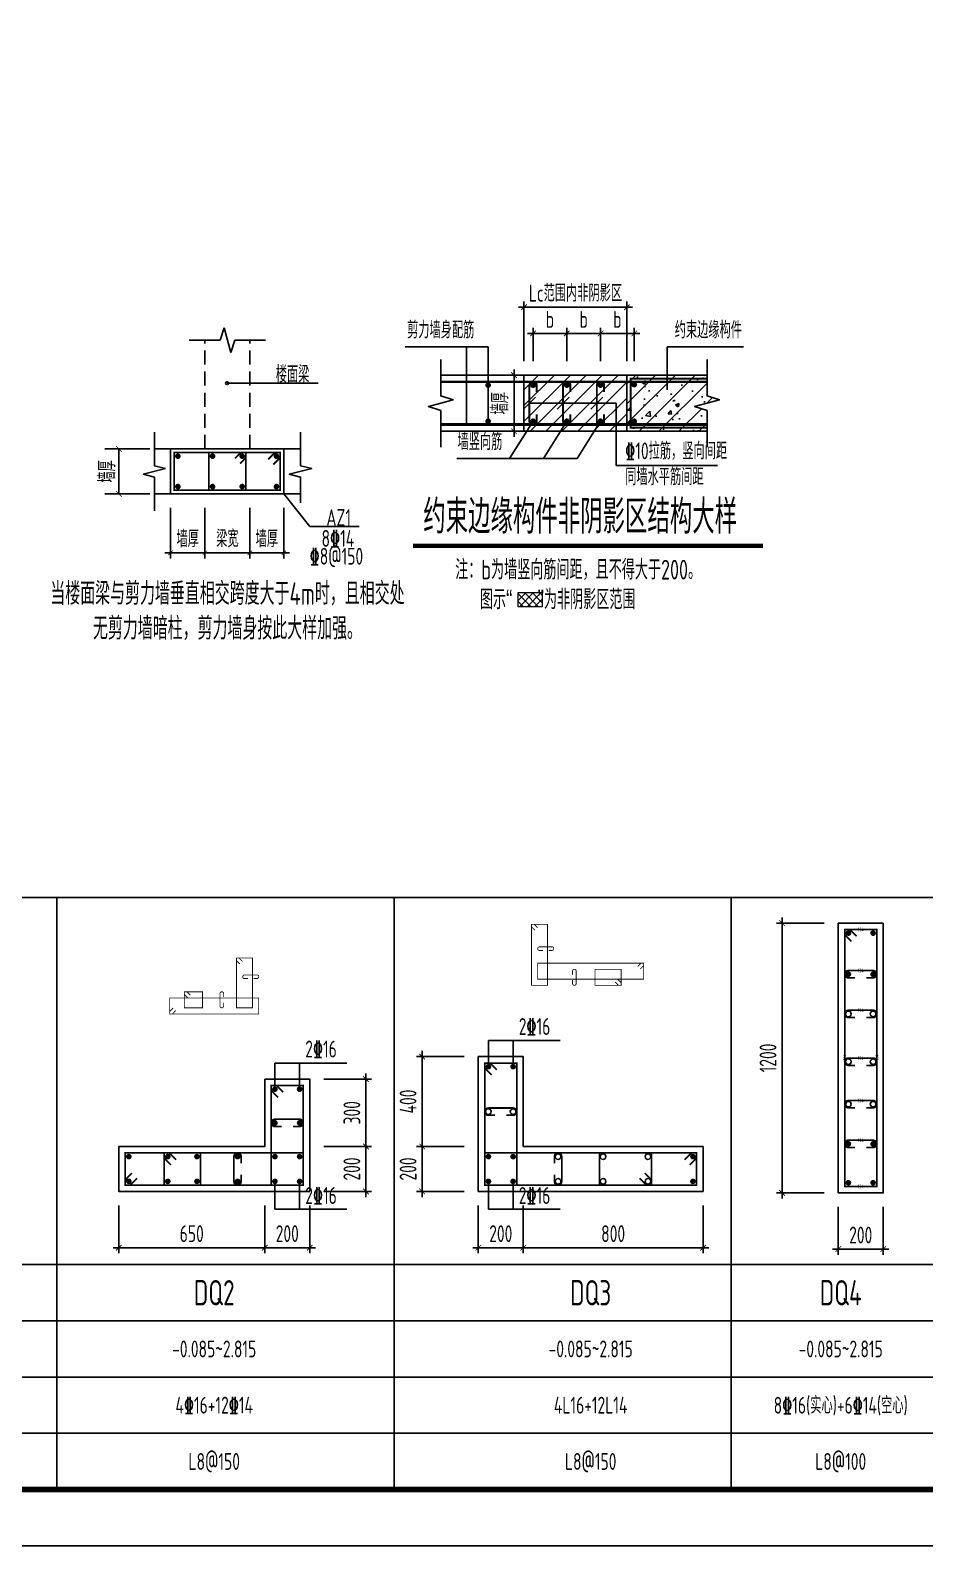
# Model space of a CAD drawing. Extents: x -668857 to 143095, y -247466 to 228182.
# Drawn here: x -292092 to -276173, y 97741 to 124694 of the extents above; entities that cross this region are included whole.
import ezdxf
from ezdxf.enums import TextEntityAlignment as Align

# ---------------------------------------------------------------- set-up
doc = ezdxf.new("R2010")
doc.units = 0
doc.header["$LTSCALE"] = 1000
doc.linetypes.add('DASHED', pattern=[0.75, 0.5, -0.25])
doc.linetypes.add('H3普通虚线', pattern=[4.2, 3, -1.2])
doc.layers.get('0').update_dxf_attribs({"linetype": 'CONTINUOUS'})
doc.layers.get('DEFPOINTS').update_dxf_attribs({"linetype": 'CONTINUOUS'})
for name, color, linetype in [('-TK', 7, 'CONTINUOUS'), ('COLU_DE_DIM', 3, 'CONTINUOUS'), ('COLU_DE_TH', 7, 'CONTINUOUS'), ('DIM', 2, 'CONTINUOUS'), ('HATCH', 8, 'CONTINUOUS'), ('LABEL', 1, 'CONTINUOUS'), ('LINK', 6, 'CONTINUOUS'), ('LINK-INDEX', 6, 'CONTINUOUS'), ('REIN', 6, 'CONTINUOUS'), ('S-BEAM-XRBAR', 20, 'CONTINUOUS'), ('S-DETL-DIM', 151, 'CONTINUOUS'), ('S-DETL-LINE1', 2, 'CONTINUOUS'), ('S-DETL-LINE2', 2, 'H3普通虚线'), ('S-DETL-TEXT', 7, 'CONTINUOUS'), ('S-SLAB-DIM', 151, 'CONTINUOUS'), ('S-WALL-BEHATCH', 51, 'CONTINUOUS'), ('S-X详图钢筋', 6, 'CONTINUOUS'), ('TAB', 7, 'CONTINUOUS'), ('TAB_TEXT', 7, 'CONTINUOUS'), ('TEXT', 2, 'CONTINUOUS'), ('TEXT25', 2, 'CONTINUOUS'), ('THIN', 7, 'CONTINUOUS')]:
    doc.layers.add(name, color=color, linetype=linetype)
doc.layers.add('墙柱轮廓', color=7, linetype='CONTINUOUS', lineweight=18)
doc.layers.add('箍筋长度', color=3, linetype='CONTINUOUS', plot=False)
doc.styles.add('BW_Rein', font='Tssdeng.shx', dxfattribs={"width": 0.7, "bigfont": 'hztxt.shx'})
doc.styles.add('TSSD_DIMENSION', font='Tssdeng.shx', dxfattribs={"width": 0.7, "bigfont": 'tssdchn.shx'})
doc.styles.add('TSSD_Norm', font='Tssdeng.shx', dxfattribs={"bigfont": 'tssdchn.shx'})
doc.styles.add('TSSD_REIN', font='tssdeng.shx', dxfattribs={"width": 0.7, "height": 300, "bigfont": 'tssdchn.shx'})
doc.dimstyles.new('TSSD_100_100$0', dxfattribs={"dimtxt": 300, "dimasz": 80, "dimexe": 100, "dimexo": 250, "dimgap": 100, "dimtad": 1, "dimdec": 0, "dimzin": 0, "dimdsep": 46, "dimtxsty": 'TSSD_DIMENSION', "dimblk": 'ARCHTICK', "dimcen": 0, "dimdle": 100, "dimclrd": 3, "dimclre": 3, "dimclrt": 7, "dimadec": 0, "dimazin": 0, "dimtfac": 1, "dimtdec": 0, "dimtix": 1, "dimtmove": 2, "dimatfit": 3, "dimldrblk": 'ARCHTICK', "dimfxl": 0, "dimtolj": 1, "dimtzin": 0, "dimarcsym": 0})
doc.dimstyles.new('TSSD_25_100', dxfattribs={"dimtxt": 300, "dimasz": 100, "dimexe": 100, "dimexo": 250, "dimgap": 100, "dimtad": 1, "dimdec": 0, "dimlfac": 0.25, "dimzin": 0, "dimdsep": 46, "dimtxsty": 'TSSD_DIMENSION', "dimblk": 'ARCHTICK', "dimcen": 0, "dimdle": 100, "dimclrt": 7, "dimadec": 0, "dimazin": 0, "dimtfac": 1, "dimtdec": 0, "dimtix": 1, "dimtmove": 2, "dimatfit": 3, "dimldrblk": 'ARCHTICK', "dimfxl": 0, "dimtolj": 1, "dimtzin": 0, "dimarcsym": 0})

# ---------------------------------------------------------------- blocks, each defined once
blk = doc.blocks.new('_ArchTick')
at = {"color": 0, "linetype": 'ByBlock', "const_width": 0.15}
blk.add_lwpolyline([(-0.5, -0.5), (0.5, 0.5)], dxfattribs=at)
blk = doc.blocks.new('*D1943')
at = {"layer": 'COLU_DE_DIM', "color": 0, "lineweight": -2}
for p, q in [((-284118, 103791), (-284118, 102941)), ((-283318, 103791), (-283318, 102941)), ((-284218, 103041), (-283218, 103041))]:
    blk.add_line(p, q, dxfattribs=at)
at = {"layer": 'DEFPOINTS', "color": 0}
for p in [(-284118, 104041), (-283318, 104041), (-283318, 103041)]:
    blk.add_point(p, dxfattribs=at)
at = {"layer": 'COLU_DE_DIM', "color": 0, "lineweight": -2, "xscale": 100, "yscale": 100, "zscale": 100, "rotation": 180}
blk.add_blockref('_ArchTick', (-284118, 103041), dxfattribs=at)
at = {"layer": 'COLU_DE_DIM', "color": 0, "lineweight": -2, "xscale": 100, "yscale": 100, "zscale": 100}
blk.add_blockref('_ArchTick', (-283318, 103041), dxfattribs=at)
at = {"layer": 'COLU_DE_DIM', "color": 7, "insert": (-283718, 103291), "char_height": 300, "attachment_point": 5, "style": 'TSSD_DIMENSION'}
blk.add_mtext('\\A1;200', dxfattribs=at)
blk = doc.blocks.new('*D1944')
at = {"layer": 'COLU_DE_DIM', "color": 0, "lineweight": -2}
for p, q in [((-283318, 103791), (-283318, 102941)), ((-280118, 103791), (-280118, 102941)), ((-283418, 103041), (-280018, 103041))]:
    blk.add_line(p, q, dxfattribs=at)
at = {"layer": 'DEFPOINTS', "color": 0}
for p in [(-283318, 104041), (-280118, 104041), (-280118, 103041)]:
    blk.add_point(p, dxfattribs=at)
at = {"layer": 'COLU_DE_DIM', "color": 0, "lineweight": -2, "xscale": 100, "yscale": 100, "zscale": 100, "rotation": 180}
blk.add_blockref('_ArchTick', (-283318, 103041), dxfattribs=at)
at = {"layer": 'COLU_DE_DIM', "color": 0, "lineweight": -2, "xscale": 100, "yscale": 100, "zscale": 100}
blk.add_blockref('_ArchTick', (-280118, 103041), dxfattribs=at)
at = {"layer": 'COLU_DE_DIM', "color": 7, "insert": (-281718, 103291), "char_height": 300, "attachment_point": 5, "style": 'TSSD_DIMENSION'}
blk.add_mtext('\\A1;800', dxfattribs=at)
blk = doc.blocks.new('*D1945')
at = {"layer": 'COLU_DE_DIM', "color": 0, "lineweight": -2}
for p, q in [((-285118, 103941), (-285118, 104941)), ((-284368, 104841), (-285218, 104841)), ((-284368, 104041), (-285218, 104041))]:
    blk.add_line(p, q, dxfattribs=at)
at = {"layer": 'DEFPOINTS', "color": 0}
for p in [(-285118, 104841), (-284118, 104841), (-284118, 104041)]:
    blk.add_point(p, dxfattribs=at)
at = {"layer": 'COLU_DE_DIM', "color": 0, "lineweight": -2, "xscale": 100, "yscale": 100, "zscale": 100}
for p, rotation in [((-285118, 104841), 90), ((-285118, 104041), 270)]:
    blk.add_blockref('_ArchTick', p, dxfattribs=dict(at, rotation=rotation))
at = {"layer": 'COLU_DE_DIM', "color": 7, "insert": (-285368, 104441), "char_height": 300, "attachment_point": 5, "rotation": 90, "style": 'TSSD_DIMENSION'}
blk.add_mtext('\\A1;200', dxfattribs=at)
blk = doc.blocks.new('*D1946')
at = {"layer": 'COLU_DE_DIM', "color": 0, "lineweight": -2}
for p, q in [((-285118, 104741), (-285118, 106541)), ((-284368, 106441), (-285218, 106441)), ((-284368, 104841), (-285218, 104841))]:
    blk.add_line(p, q, dxfattribs=at)
at = {"layer": 'DEFPOINTS', "color": 0}
for p in [(-285118, 106441), (-284118, 106441), (-284118, 104841)]:
    blk.add_point(p, dxfattribs=at)
at = {"layer": 'COLU_DE_DIM', "color": 0, "lineweight": -2, "xscale": 100, "yscale": 100, "zscale": 100}
for p, rotation in [((-285118, 106441), 90), ((-285118, 104841), 270)]:
    blk.add_blockref('_ArchTick', p, dxfattribs=dict(at, rotation=rotation))
at = {"layer": 'COLU_DE_DIM', "color": 7, "insert": (-285368, 105641), "char_height": 300, "attachment_point": 5, "rotation": 90, "style": 'TSSD_DIMENSION'}
blk.add_mtext('\\A1;400', dxfattribs=at)
blk = doc.blocks.new('*D1929')
at = {"layer": 'COLU_DE_DIM', "color": 0, "lineweight": -2}
for p, q in [((-290518, 103791), (-290518, 102941)), ((-287918, 103791), (-287918, 102941)), ((-290618, 103041), (-287818, 103041))]:
    blk.add_line(p, q, dxfattribs=at)
at = {"layer": 'DEFPOINTS', "color": 0}
for p in [(-290518, 104041), (-287918, 104041), (-287918, 103041)]:
    blk.add_point(p, dxfattribs=at)
at = {"layer": 'COLU_DE_DIM', "color": 0, "lineweight": -2, "xscale": 100, "yscale": 100, "zscale": 100, "rotation": 180}
blk.add_blockref('_ArchTick', (-290518, 103041), dxfattribs=at)
at = {"layer": 'COLU_DE_DIM', "color": 0, "lineweight": -2, "xscale": 100, "yscale": 100, "zscale": 100}
blk.add_blockref('_ArchTick', (-287918, 103041), dxfattribs=at)
at = {"layer": 'COLU_DE_DIM', "color": 7, "insert": (-289218, 103291), "char_height": 300, "attachment_point": 5, "style": 'TSSD_DIMENSION'}
blk.add_mtext('\\A1;650', dxfattribs=at)
blk = doc.blocks.new('*D1930')
at = {"layer": 'COLU_DE_DIM', "color": 0, "lineweight": -2}
for p, q in [((-287918, 103791), (-287918, 102941)), ((-287118, 103791), (-287118, 102941)), ((-288018, 103041), (-287018, 103041))]:
    blk.add_line(p, q, dxfattribs=at)
at = {"layer": 'DEFPOINTS', "color": 0}
for p in [(-287918, 104041), (-287118, 104041), (-287118, 103041)]:
    blk.add_point(p, dxfattribs=at)
at = {"layer": 'COLU_DE_DIM', "color": 0, "lineweight": -2, "xscale": 100, "yscale": 100, "zscale": 100, "rotation": 180}
blk.add_blockref('_ArchTick', (-287918, 103041), dxfattribs=at)
at = {"layer": 'COLU_DE_DIM', "color": 0, "lineweight": -2, "xscale": 100, "yscale": 100, "zscale": 100}
blk.add_blockref('_ArchTick', (-287118, 103041), dxfattribs=at)
at = {"layer": 'COLU_DE_DIM', "color": 7, "insert": (-287518, 103291), "char_height": 300, "attachment_point": 5, "style": 'TSSD_DIMENSION'}
blk.add_mtext('\\A1;200', dxfattribs=at)
blk = doc.blocks.new('*D1931')
at = {"layer": 'COLU_DE_DIM', "color": 0, "lineweight": -2}
for p, q in [((-286118, 103941), (-286118, 104941)), ((-286868, 104841), (-286018, 104841)), ((-286868, 104041), (-286018, 104041))]:
    blk.add_line(p, q, dxfattribs=at)
at = {"layer": 'DEFPOINTS', "color": 0}
for p in [(-287118, 104841), (-286118, 104841), (-287118, 104041)]:
    blk.add_point(p, dxfattribs=at)
at = {"layer": 'COLU_DE_DIM', "color": 0, "lineweight": -2, "xscale": 100, "yscale": 100, "zscale": 100}
for p, rotation in [((-286118, 104841), 90), ((-286118, 104041), 270)]:
    blk.add_blockref('_ArchTick', p, dxfattribs=dict(at, rotation=rotation))
at = {"layer": 'COLU_DE_DIM', "color": 7, "insert": (-286368, 104441), "char_height": 300, "attachment_point": 5, "rotation": 90, "style": 'TSSD_DIMENSION'}
blk.add_mtext('\\A1;200', dxfattribs=at)
blk = doc.blocks.new('*D1932')
at = {"layer": 'COLU_DE_DIM', "color": 0, "lineweight": -2}
for p, q in [((-286868, 106041), (-286018, 106041)), ((-286118, 104741), (-286118, 106141)), ((-286868, 104841), (-286018, 104841))]:
    blk.add_line(p, q, dxfattribs=at)
at = {"layer": 'DEFPOINTS', "color": 0}
for p in [(-287118, 106041), (-286118, 106041), (-287118, 104841)]:
    blk.add_point(p, dxfattribs=at)
at = {"layer": 'COLU_DE_DIM', "color": 0, "lineweight": -2, "xscale": 100, "yscale": 100, "zscale": 100}
for p, rotation in [((-286118, 106041), 90), ((-286118, 104841), 270)]:
    blk.add_blockref('_ArchTick', p, dxfattribs=dict(at, rotation=rotation))
at = {"layer": 'COLU_DE_DIM', "color": 7, "insert": (-286368, 105441), "char_height": 300, "attachment_point": 5, "rotation": 90, "style": 'TSSD_DIMENSION'}
blk.add_mtext('\\A1;300', dxfattribs=at)
blk = doc.blocks.new('*D27')
at = {"layer": 'DEFPOINTS', "color": 0}
for p in [(2113, 5957), (2113, 4750), (3945, 4750)]:
    blk.add_point(p, dxfattribs=at)
at = {"layer": 'S-DETL-DIM', "color": 0, "lineweight": -2}
for p, q in [((2113, 5957), (2013, 5957)), ((2113, 5000), (2113, 6057)), ((3945, 5957), (2113, 5957)), ((3945, 5000), (3945, 6057)), ((3945, 5957), (4045, 5957))]:
    blk.add_line(p, q, dxfattribs=at)
at = {"layer": 'S-DETL-DIM', "color": 0, "lineweight": -2, "xscale": 100, "yscale": 100, "zscale": 100}
blk.add_blockref('_ArchTick', (2113, 5957), dxfattribs=at)
at = {"layer": 'S-DETL-DIM', "color": 0, "lineweight": -2, "xscale": 100, "yscale": 100, "zscale": 100, "rotation": 180}
blk.add_blockref('_ArchTick', (3945, 5957), dxfattribs=at)
at = {"layer": 'S-DETL-DIM', "color": 7, "insert": (3029, 6207), "char_height": 300, "attachment_point": 5, "style": 'TSSD_DIMENSION'}
blk.add_mtext('\\A1;Lc范围内非阴影区', dxfattribs=at)
blk = doc.blocks.new('*D28')
at = {"layer": 'DEFPOINTS', "color": 0}
for p in [(2275, 5491), (2275, 4750), (2875, 4750)]:
    blk.add_point(p, dxfattribs=at)
at = {"layer": 'S-DETL-DIM', "color": 0, "lineweight": -2}
for p, q in [((2975, 5491), (2175, 5491)), ((2275, 5000), (2275, 5591)), ((2875, 5000), (2875, 5591))]:
    blk.add_line(p, q, dxfattribs=at)
at = {"layer": 'S-DETL-DIM', "color": 0, "lineweight": -2, "xscale": 100, "yscale": 100, "zscale": 100, "rotation": 180}
blk.add_blockref('_ArchTick', (2275, 5491), dxfattribs=at)
at = {"layer": 'S-DETL-DIM', "color": 0, "lineweight": -2, "xscale": 100, "yscale": 100, "zscale": 100}
blk.add_blockref('_ArchTick', (2875, 5491), dxfattribs=at)
at = {"layer": 'S-DETL-DIM', "color": 7, "insert": (2575, 5741), "char_height": 300, "attachment_point": 5, "style": 'TSSD_DIMENSION'}
blk.add_mtext('\\A1;b', dxfattribs=at)
blk = doc.blocks.new('*D29')
at = {"layer": 'DEFPOINTS', "color": 0}
for p in [(2875, 5491), (2875, 4750), (3475, 4750)]:
    blk.add_point(p, dxfattribs=at)
at = {"layer": 'S-DETL-DIM', "color": 0, "lineweight": -2}
for p, q in [((3575, 5491), (2775, 5491)), ((2875, 5000), (2875, 5591)), ((3475, 5000), (3475, 5591))]:
    blk.add_line(p, q, dxfattribs=at)
at = {"layer": 'S-DETL-DIM', "color": 0, "lineweight": -2, "xscale": 100, "yscale": 100, "zscale": 100, "rotation": 180}
blk.add_blockref('_ArchTick', (2875, 5491), dxfattribs=at)
at = {"layer": 'S-DETL-DIM', "color": 0, "lineweight": -2, "xscale": 100, "yscale": 100, "zscale": 100}
blk.add_blockref('_ArchTick', (3475, 5491), dxfattribs=at)
at = {"layer": 'S-DETL-DIM', "color": 7, "insert": (3175, 5741), "char_height": 300, "attachment_point": 5, "style": 'TSSD_DIMENSION'}
blk.add_mtext('\\A1;b', dxfattribs=at)
blk = doc.blocks.new('*D30')
at = {"layer": 'DEFPOINTS', "color": 0}
for p in [(3475, 5491), (3475, 4750), (4075, 4750)]:
    blk.add_point(p, dxfattribs=at)
at = {"layer": 'S-DETL-DIM', "color": 0, "lineweight": -2}
for p, q in [((4175, 5491), (3375, 5491)), ((3475, 5000), (3475, 5591)), ((4075, 5000), (4075, 5591))]:
    blk.add_line(p, q, dxfattribs=at)
at = {"layer": 'S-DETL-DIM', "color": 0, "lineweight": -2, "xscale": 100, "yscale": 100, "zscale": 100, "rotation": 180}
blk.add_blockref('_ArchTick', (3475, 5491), dxfattribs=at)
at = {"layer": 'S-DETL-DIM', "color": 0, "lineweight": -2, "xscale": 100, "yscale": 100, "zscale": 100}
blk.add_blockref('_ArchTick', (4075, 5491), dxfattribs=at)
at = {"layer": 'S-DETL-DIM', "color": 7, "insert": (3775, 5741), "char_height": 300, "attachment_point": 5, "style": 'TSSD_DIMENSION'}
blk.add_mtext('\\A1;b', dxfattribs=at)
blk = doc.blocks.new('*D31')
at = {"layer": 'DEFPOINTS', "color": 0}
for p in [(2566, 4750), (1936, 3750), (2566, 3750)]:
    blk.add_point(p, dxfattribs=at)
at = {"layer": 'S-DETL-DIM', "color": 0, "lineweight": -2}
for p, q in [((2316, 4750), (1836, 4750)), ((1936, 4850), (1936, 3650)), ((2316, 3750), (1836, 3750))]:
    blk.add_line(p, q, dxfattribs=at)
at = {"layer": 'S-DETL-DIM', "color": 0, "lineweight": -2, "xscale": 100, "yscale": 100, "zscale": 100}
for p, rotation in [((1936, 4750), 90), ((1936, 3750), 270)]:
    blk.add_blockref('_ArchTick', p, dxfattribs=dict(at, rotation=rotation))
at = {"layer": 'S-DETL-DIM', "color": 7, "insert": (1686, 4250), "char_height": 300, "attachment_point": 5, "rotation": 90, "style": 'TSSD_DIMENSION'}
blk.add_mtext('\\A1;墙厚', dxfattribs=at)
blk = doc.blocks.new('*D21')
at = {"layer": 'DEFPOINTS', "color": 0}
for p in [(870131, 774354), (870743, 774354), (870743, 773305)]:
    blk.add_point(p, dxfattribs=at)
at = {"layer": 'S-SLAB-DIM', "color": 3, "lineweight": -2}
for p, q in [((870131, 774104), (870131, 773205)), ((870743, 774104), (870743, 773205)), ((870031, 773305), (870843, 773305))]:
    blk.add_line(p, q, dxfattribs=at)
at = {"layer": 'S-SLAB-DIM', "color": 3, "lineweight": -2, "xscale": 80, "yscale": 80, "zscale": 80, "rotation": 180}
blk.add_blockref('_ArchTick', (870131, 773305), dxfattribs=at)
at = {"layer": 'S-SLAB-DIM', "color": 3, "lineweight": -2, "xscale": 80, "yscale": 80, "zscale": 80}
blk.add_blockref('_ArchTick', (870743, 773305), dxfattribs=at)
at = {"layer": 'S-SLAB-DIM', "color": 7, "insert": (870437, 773555), "char_height": 300, "attachment_point": 5, "style": 'TSSD_DIMENSION'}
blk.add_mtext('\\A1;墙厚', dxfattribs=at)
blk = doc.blocks.new('*D22')
at = {"layer": 'DEFPOINTS', "color": 0}
for p in [(870743, 774354), (871543, 774354), (871543, 773305)]:
    blk.add_point(p, dxfattribs=at)
at = {"layer": 'S-SLAB-DIM', "color": 3, "lineweight": -2}
for p, q in [((870743, 774104), (870743, 773205)), ((871543, 774104), (871543, 773205)), ((870643, 773305), (871643, 773305))]:
    blk.add_line(p, q, dxfattribs=at)
at = {"layer": 'S-SLAB-DIM', "color": 3, "lineweight": -2, "xscale": 80, "yscale": 80, "zscale": 80, "rotation": 180}
blk.add_blockref('_ArchTick', (870743, 773305), dxfattribs=at)
at = {"layer": 'S-SLAB-DIM', "color": 3, "lineweight": -2, "xscale": 80, "yscale": 80, "zscale": 80}
blk.add_blockref('_ArchTick', (871543, 773305), dxfattribs=at)
at = {"layer": 'S-SLAB-DIM', "color": 7, "insert": (871143, 773555), "char_height": 300, "attachment_point": 5, "style": 'TSSD_DIMENSION'}
blk.add_mtext('\\A1;梁宽', dxfattribs=at)
blk = doc.blocks.new('*D23')
at = {"layer": 'DEFPOINTS', "color": 0}
for p in [(871543, 774354), (872145, 774354), (872145, 773305)]:
    blk.add_point(p, dxfattribs=at)
at = {"layer": 'S-SLAB-DIM', "color": 3, "lineweight": -2}
for p, q in [((871543, 774104), (871543, 773205)), ((872145, 774104), (872145, 773205)), ((871443, 773305), (872245, 773305))]:
    blk.add_line(p, q, dxfattribs=at)
at = {"layer": 'S-SLAB-DIM', "color": 3, "lineweight": -2, "xscale": 80, "yscale": 80, "zscale": 80, "rotation": 180}
blk.add_blockref('_ArchTick', (871543, 773305), dxfattribs=at)
at = {"layer": 'S-SLAB-DIM', "color": 3, "lineweight": -2, "xscale": 80, "yscale": 80, "zscale": 80}
blk.add_blockref('_ArchTick', (872145, 773305), dxfattribs=at)
at = {"layer": 'S-SLAB-DIM', "color": 7, "insert": (871844, 773555), "char_height": 300, "attachment_point": 5, "style": 'TSSD_DIMENSION'}
blk.add_mtext('\\A1;墙厚', dxfattribs=at)
blk = doc.blocks.new('A1')
blk.add_lwpolyline([(0, 59400), (0, 0), (84100, 0), (84100, 59400)], close=True)
at = {"const_width": 100}
blk.add_lwpolyline([(2500, 58400), (2500, 1000), (83100, 1000), (83100, 58400)], close=True, dxfattribs=at)
blk = doc.blocks.new('*D1204')
at = {"layer": 'COLU_DE_DIM', "color": 0, "lineweight": -2}
for p, q in [((-278712, 108916), (-278712, 103916)), ((-277962, 108816), (-278812, 108816)), ((-277962, 104016), (-278812, 104016))]:
    blk.add_line(p, q, dxfattribs=at)
at = {"layer": 'DEFPOINTS', "color": 0}
for p in [(-277712, 108816), (-278712, 104016), (-277712, 104016)]:
    blk.add_point(p, dxfattribs=at)
at = {"layer": 'COLU_DE_DIM', "color": 0, "lineweight": -2, "xscale": 100, "yscale": 100, "zscale": 100}
for p, rotation in [((-278712, 108816), 90), ((-278712, 104016), 270)]:
    blk.add_blockref('_ArchTick', p, dxfattribs=dict(at, rotation=rotation))
at = {"layer": 'COLU_DE_DIM', "color": 7, "insert": (-278962, 106416), "char_height": 300, "attachment_point": 5, "rotation": 90, "style": 'TSSD_DIMENSION'}
blk.add_mtext('\\A1;1200', dxfattribs=at)
blk = doc.blocks.new('*D1205')
at = {"layer": 'COLU_DE_DIM', "color": 0, "lineweight": -2}
for p, q in [((-277712, 103766), (-277712, 102916)), ((-276912, 103766), (-276912, 102916)), ((-277812, 103016), (-276812, 103016))]:
    blk.add_line(p, q, dxfattribs=at)
at = {"layer": 'DEFPOINTS', "color": 0}
for p in [(-277712, 104016), (-276912, 104016), (-276912, 103016)]:
    blk.add_point(p, dxfattribs=at)
at = {"layer": 'COLU_DE_DIM', "color": 0, "lineweight": -2, "xscale": 100, "yscale": 100, "zscale": 100, "rotation": 180}
blk.add_blockref('_ArchTick', (-277712, 103016), dxfattribs=at)
at = {"layer": 'COLU_DE_DIM', "color": 0, "lineweight": -2, "xscale": 100, "yscale": 100, "zscale": 100}
blk.add_blockref('_ArchTick', (-276912, 103016), dxfattribs=at)
at = {"layer": 'COLU_DE_DIM', "color": 7, "insert": (-277312, 103266), "char_height": 300, "attachment_point": 5, "style": 'TSSD_DIMENSION'}
blk.add_mtext('\\A1;200', dxfattribs=at)
blk = doc.blocks.new('20210311.03312664')
at = {"layer": 'HATCH'}
h = blk.add_hatch(dxfattribs=at)
h.set_pattern_fill('METAL', color=256, scale=50, style=0)
h.set_pattern_definition([(45, (970506.73, 314564.58), (-141.421356, 141.421356), [])])
h.paths.add_polyline_path([(3945, 4750.5), (2113.2, 4750.5), (2113.2, 3750.5), (3945, 3750.5)])
at = {"layer": 'HATCH', "ltscale": 0.5}
h = blk.add_hatch(dxfattribs=at)
h.set_pattern_fill('HOLE_MATETIEL', color=256, scale=30, style=0)
h.set_pattern_definition([(45, (0, 584.78), (-67.352, 67.352), []), (135, (0, 584.78), (-67.352, -67.352), [])])
h.paths.add_polyline_path([(2009.3, 881.5), (2436.4, 881.5), (2436.4, 630), (2009.3, 630)])
at = {"layer": 'S-WALL-BEHATCH'}
h = blk.add_hatch(dxfattribs=at)
h.set_pattern_fill('钢筋混凝土', color=0, scale=100, style=0)
h.set_pattern_definition([(45, (-313936.74, 156299.2), (-176.7767, 176.7767), []), (50, (-313936.74, 156299.2), (717.2602, -62.7521), [75, -825]), (355, (-313936.74, 156299.2), (-138.7513, 752.1921), [60, -660]), (100.4514, (-313877, 156294), (578.5094, 689.4395), [63.7402, -701.1421]), (46.1842, (-313936.7, 156499.2), (1067.241, -165.519), [112.5, -1237.5]), (96.6356, (-313847.8, 156485.4), (934.6627, 974.118), [95.6103, -1051.713]), (351.1842, (-313936.7, 156499.2), (934.662, 974.1186), [90, -990]), (21, (-313836.74, 156449.2), (596.9071, -402.6189), [75, -825]), (326, (-313836.74, 156449.2), (243.3153, 725.15), [60, -660]), (71.4514, (-313787, 156415.66), (840.2226, 322.5305), [63.7402, -701.1421]), (37.5, (-313936.74, 156299.2), (12.15986, 332.89385), [0, -652, 0, -670, 0, -662.5]), (7.5, (-313936.74, 156299.2), (263.06954, 394.4117), [0, -382, 0, -637, 0, -252.5]), (327.5, (-314159.74, 156299.2), (533.82244, -22.55487), [0, -250, 0, -780, 0, -1035]), (317.5, (-314259.74, 156299.2), (583.1862, 100.105), [0, -325, 0, -518, 0, -735])])
h.paths.add_polyline_path([(5370.8, 3750.5), (5370.8, 4120.5), (5150.8, 4190.5), (5590.8, 4310.5), (5370.8, 4380.5), (5370.8, 4750.5), (3945, 4750.5), (3945, 3750.5)])
at = {"layer": 'S-DETL-LINE1', "color": 0}
for p, q in [((5370.8, 4750.5), (631.6, 4750.5)), ((631.6, 3750.5), (5370.8, 3750.5))]:
    blk.add_line(p, q, dxfattribs=at)
for points in [[(631.6, 5030.5), (631.6, 4380.5), (851.6, 4310.5), (411.6, 4190.5), (631.6, 4120.5), (631.6, 3470.5)], [(5370.8, 3470.5), (5370.8, 4120.5), (5150.8, 4190.5), (5590.8, 4310.5), (5370.8, 4380.5), (5370.8, 5030.5)]]:
    blk.add_lwpolyline(points, dxfattribs=at)
at = {"layer": 'S-DETL-LINE2', "color": 0}
for p, q in [((2113.2, 4750.5), (2113.2, 3750.5)), ((3945, 4750.5), (3945, 3750.5))]:
    blk.add_line(p, q, dxfattribs=at)
at = {"layer": 'S-DETL-TEXT'}
for p, q in [((0, 5252), (1475, 5252)), ((1089.8, 3870.5), (1089.8, 5252)), ((1475, 3929.9), (1475, 5252)), ((4663.9, 5252), (6022.2, 5252)), ((4663.9, 4489.6), (4663.9, 5252)), ((2103.9, 4144.4), (2316.1, 4356.5)), ((2703.9, 4144.4), (2916.1, 4356.5)), ((3303.9, 4144.4), (3516.1, 4356.5)), ((2210, 4250.5), (3755.5, 4250.5)), ((3755.5, 4250.5), (3755.5, 3145.1)), ((1858.3, 3265.1), (2275, 3929.9)), ((2458.3, 3265.1), (2875, 3929.9)), ((3058.3, 3265.1), (3475, 3929.9)), ((916.5, 3265.1), (3058.3, 3265.1)), ((3755.5, 3145.1), (5557.5, 3145.1))]:
    blk.add_line(p, q, dxfattribs=at)
at = {"layer": 'S-DETL-TEXT', "const_width": 80}
blk.add_lwpolyline([(135.2, 1713.7), (6369.7, 1713.7)], dxfattribs=at)
at = {"layer": 'S-WALL-BEHATCH', "color": 0}
blk.add_lwpolyline([(5150.8, 4190.5), (5590.8, 4310.5), (5370.8, 4380.5), (5370.8, 4750.5), (3945, 4750.5), (3945, 3750.5), (5370.8, 3750.5), (5370.8, 4120.5)], close=True, dxfattribs=at)
at = {"layer": 'S-X详图钢筋'}
for points, const_width in [([(5370.8, 4630.5), (631.6, 4630.5)], 40), ([(5370.8, 3815.5), (4010, 3815.5), (4010, 4685.5), (5370.8, 4685.5)], 35), ([(631.6, 3870.5), (5370.8, 3870.5)], 50)]:
    blk.add_lwpolyline(points, dxfattribs=dict(at, const_width=const_width))
at = {"layer": 'S-X详图钢筋', "const_width": 50}
for points in [[(1500, 4571, -1), (1450, 4571, -1)], [(2300, 4571, -1), (2250, 4571, -1)], [(2900, 4571, -1), (2850, 4571, -1)], [(3500, 4571, -1), (3450, 4571, -1)], [(4050, 4580.5, 1), (4100, 4580.5, 1)], [(1500, 3929.9, 1), (1450, 3929.9, 1)], [(2300, 3929.9, 1), (2250, 3929.9, 1)], [(2900, 3929.9, 1), (2850, 3929.9, 1)], [(3500, 3929.9, 1), (3450, 3929.9, 1)], [(4100, 3929.9, 1), (4050, 3929.9, 1)]]:
    blk.add_lwpolyline(points, format="xyb", close=True, dxfattribs=at)
at = {"layer": 'S-X详图钢筋', "const_width": 35}
for points in [[(2340, 4451), (2340, 4571, 1), (2210, 4571), (2210, 3929.9, 1), (2340, 3929.9), (2340, 4049.9)], [(2940, 4451), (2940, 4571, 1), (2810, 4571), (2810, 3929.9, 1), (2940, 3929.9), (2940, 4049.9)], [(3540, 4451), (3540, 4571, 1), (3410, 4571), (3410, 3929.9, 1), (3540, 3929.9), (3540, 4049.9)]]:
    blk.add_lwpolyline(points, format="xyb", dxfattribs=at)
at = {"layer": '墙柱轮廓', "color": 2}
blk.add_lwpolyline([(2009.3, 881.5), (2436.4, 881.5), (2436.4, 630), (2009.3, 630)], close=True, dxfattribs=at)
at = {"layer": 'S-DETL-TEXT', "style": 'TSSD_REIN', "width": 0.7}
for s, p in [('剪力墙身配筋', (32.7, 5313.8)), ('约束边缘构件', (4795.8, 5313.8)), ('墙竖向筋', (929.8, 3327.6))]:
    blk.add_text(s, height=300, dxfattribs=at).set_placement(p, align=Align.BOTTOM_LEFT)
for s, height, p in [('\x8410拉筋，竖向间距', 300, (3914.5, 3251.7)), ('同墙水平筋间距', 300, (3914.5, 2792)), ('约束边缘构件非阴影区结构大样', 600, (319.9, 1931.1)), ('注：b为墙竖向筋间距，且不得大于200。', 350, (889.3, 1114.3)), ('图示“   ”为非阴影区范围', 350, (1329.2, 584.8))]:
    blk.add_text(s, height=height, dxfattribs=at).set_placement(p)
at = {"layer": 'S-DETL-DIM', "color": 0}
for base, p1, p2, text, picture, middle in [((2113.2, 5957.2), (3945, 4750.5), (2113.2, 4750.5), 'Lc范围内非阴影区', '*D27', (3029.1, 6207.2)), ((2275, 5490.8), (2875, 4750.5), (2275, 4750.5), 'b', '*D28', (2575, 5740.8)), ((2875, 5490.8), (3475, 4750.5), (2875, 4750.5), 'b', '*D29', (3175, 5740.8)), ((3475, 5490.8), (4075, 4750.5), (3475, 4750.5), 'b', '*D30', (3775, 5740.8))]:
    dim = blk.add_linear_dim(base=base, p1=p1, p2=p2, text=text, dimstyle='TSSD_25_100', dxfattribs=at)
    dim.commit()
    dim.dimension.update_dxf_attribs({"geometry": picture, "text_midpoint": middle})
at = {"layer": 'S-DETL-DIM'}
dim = blk.add_aligned_dim(p1=(2566, 4750.5), p2=(2566, 3750.5), distance=-629.5, text='墙厚', dimstyle='TSSD_25_100', dxfattribs=at)
dim.commit()
dim.dimension.update_dxf_attribs({"geometry": '*D31', "text_midpoint": (1686.5, 4250.5)})
blk = doc.blocks.new('20210311.03310910')
at = {"layer": 'COLU_DE_TH'}
blk.add_lwpolyline([(2298.1, 2648.3), (4312.5, 2648.3), (4312.5, 3448.3), (2298.1, 3448.3)], close=True, dxfattribs=at)
at = {"layer": 'DIM'}
for p, q in [((1931.8, 3448.3), (1128.2, 3448.3)), ((1378.2, 2648.3), (1378.2, 3448.3)), ((1931.8, 2648.3), (1128.2, 2648.3))]:
    blk.add_line(p, q, dxfattribs=at)
at = {"layer": 'S-DETL-LINE2'}
blk.add_lwpolyline([(2630.6, 5381.3), (3180.6, 5381.3), (3250.6, 5601.3), (3370.6, 5161.3), (3440.6, 5381.3), (3990.6, 5381.3)], dxfattribs=at)
at = {"layer": 'S-X详图钢筋', "const_width": 30}
blk.add_lwpolyline([(2363.1, 3383.3), (2363.1, 2713.3), (4247.5, 2713.3), (4247.5, 3383.3)], close=True, dxfattribs=at)
at = {"layer": 'S-X详图钢筋', "const_width": 50}
for points in [[(2453.1, 3318.3, 1), (2403.1, 3318.3, 1)], [(3020.1, 3318.3, 1), (3070.1, 3318.3, 1)], [(3547.7, 3318.3, 1), (3597.7, 3318.3, 1)], [(4207.5, 3318.3, 1), (4157.5, 3318.3, 1)], [(2453.1, 2778.3, 1), (2403.1, 2778.3, 1)], [(3020.1, 2778.3, 1), (3070.1, 2778.3, 1)], [(3547.7, 2778.3, 1), (3597.7, 2778.3, 1)], [(4207.5, 2778.3, 1), (4157.5, 2778.3, 1)]]:
    blk.add_lwpolyline(points, format="xyb", close=True, dxfattribs=at)
at = {"layer": 'S-X详图钢筋', "const_width": 30}
for points in [[(3441.9, 3279.4), (3545.9, 3383.3), (3637.7, 3383.3), (3637.7, 2713.3), (2980.1, 2713.3), (2980.1, 3383.3), (3637.7, 3383.3), (3637.7, 3291.5), (3533.8, 3187.5)], [(4155.5, 3383.3), (4035.6, 3263.4)], [(4127.5, 3171.4), (4247.5, 3291.4)]]:
    blk.add_lwpolyline(points, dxfattribs=at)
at = {"layer": 'THIN', "linetype": 'DASHED', "ltscale": 0.5}
for p, q in [((2910.6, 3448.3), (2910.6, 5381.3)), ((3710.6, 3448.3), (3710.6, 5381.3))]:
    blk.add_line(p, q, dxfattribs=at)
at = {"layer": 'THIN'}
for p, q in [((3303.2, 4617.9), (4923.1, 4617.9)), ((2210.6, 3098.3), (1810.6, 2998.3)), ((1810.6, 2998.3), (2010.6, 2948.3))]:
    blk.add_line(p, q, dxfattribs=at)
for points in [[(2010.6, 3748.3), (2010.6, 3148.3), (2210.6, 3098.3)], [(4610.6, 3748.3), (4610.6, 3148.3), (4810.6, 3098.3), (4410.6, 2998.3), (4610.6, 2948.3), (4610.6, 2488.1)], [(2298.1, 3448.3), (2010.6, 3448.3)], [(4312.5, 3448.3), (4610.6, 3448.3)], [(2010.6, 2948.3), (2010.6, 2348.3)], [(2298.1, 2648.3), (2010.6, 2648.3)], [(4312.5, 2648.3), (4610.6, 2648.3)], [(4312.5, 2648.3), (4778.3, 2068.7), (5653.4, 2068.7)]]:
    blk.add_lwpolyline(points, dxfattribs=at)
for start, end in [(0, 180), (180, 0)]:
    blk.add_arc((3303.2, 4617.9), 25, start, end, dxfattribs=at)
at = {"layer": 'DIM', "xscale": 100, "yscale": 100, "zscale": 100}
for p, rotation in [((1378.2, 3448.3), 90), ((1378.2, 2648.3), 270)]:
    blk.add_blockref('_ArchTick', p, dxfattribs=dict(at, rotation=rotation))
at = {"layer": 'DIM', "color": 7, "insert": (1168.2, 3048.3), "char_height": 300, "attachment_point": 5, "rotation": 90, "style": 'TSSD_DIMENSION'}
blk.add_mtext('\\A1;墙厚', dxfattribs=at)
at = {"layer": 'TEXT', "color": 0, "style": 'TSSD_Norm', "width": 0.7}
for s, p in [('当楼面梁与剪力墙垂直相交跨度大于4m时，且相交处', (3310.6, 675.2)), ('无剪力墙暗柱，剪力墙身按此大样加强。', (3310.6, 56.7))]:
    blk.add_text(s, height=400, dxfattribs=at).set_placement(p, align=Align.CENTER)
at = {"layer": 'THIN', "style": 'TSSD_REIN', "width": 0.7}
for s, p in [('楼面梁', (4469.7, 4775.8)), ('AZ1', (5290.4, 2226.5)), ('8\x8414', (5276.4, 1857.1)), ('\x848@150', (5249.7, 1538.3))]:
    blk.add_text(s, height=300, dxfattribs=at).set_placement(p, align=Align.MIDDLE_CENTER)
at = {"layer": 'S-SLAB-DIM'}
for base, p1, p2, text, picture, middle in [((2910.6, 1599.5), (2298.1, 2648.3), (2910.6, 2648.3), '墙厚', '*D21', (2604.4, 1849.5)), ((3710.6, 1599.5), (2910.6, 2648.3), (3710.6, 2648.3), '梁宽', '*D22', (3310.6, 1849.5)), ((4312.5, 1599.5), (3710.6, 2648.3), (4312.5, 2648.3), '墙厚', '*D23', (4011.6, 1849.5))]:
    dim = blk.add_linear_dim(base=base, p1=p1, p2=p2, text=text, dimstyle='TSSD_100_100$0', dxfattribs=at)
    dim.commit()
    dim.dimension.update_dxf_attribs({"geometry": picture, "text_midpoint": middle, "insert": (-867832.6, -771705.5)})

msp = doc.modelspace()

# ---------------------------------------------------------------- linework, layer by layer
at = {"layer": 'COLU_DE_TH'}
for points in [[(-276911.58, 108816.19), (-277711.58, 108816.19), (-277711.58, 104016.19), (-276911.58, 104016.19), (-276911.58, 108816.19)], [(-283318.34, 104840.98), (-283318.34, 106440.64), (-284118.34, 106440.64), (-284118.34, 104040.98), (-280118.33, 104040.98), (-280118.33, 104840.98), (-283318.34, 104840.98)], [(-287918.34, 106040.64), (-287918.34, 104840.98), (-290518.24, 104840.98), (-290518.24, 104040.98), (-287118.34, 104040.98), (-287118.34, 106040.64), (-287918.34, 106040.64)]]:
    msp.add_lwpolyline(points, close=True, dxfattribs=at)
at = {"layer": 'LABEL'}
for p, q in [((-283938.34, 106723.71), (-282658.34, 106723.71)), ((-283938.34, 106260.64), (-283938.34, 106723.71)), ((-283498.34, 106260.64), (-283498.34, 106723.71)), ((-287738.34, 106323.71), (-286458.34, 106323.71)), ((-287738.34, 105860.64), (-287738.34, 106323.71)), ((-287298.34, 105860.64), (-287298.34, 106323.71)), ((-287738.34, 104220.98), (-287738.34, 103725.45)), ((-287298.34, 104220.98), (-287298.34, 103725.45)), ((-283938.34, 104220.98), (-283938.34, 103725.45)), ((-283498.34, 104220.98), (-283498.34, 103725.45)), ((-287738.34, 103725.45), (-286458.34, 103725.45)), ((-283938.34, 103725.45), (-282658.34, 103725.45))]:
    msp.add_line(p, q, dxfattribs=at)
at = {"layer": 'LINK', "const_width": 30}
for points in [[(-277476.58, 108489.26), (-277596.58, 108609.26), (-277596.58, 108701.19), (-277026.58, 108701.19), (-277026.58, 104131.19), (-277596.58, 104131.19), (-277596.58, 108701.19), (-277504.65, 108701.19), (-277384.65, 108581.19)], [(-283883.34, 106113.71), (-284003.34, 106233.71), (-284003.34, 106325.64), (-283433.34, 106325.64), (-283433.34, 104155.98), (-284003.34, 104155.98), (-284003.34, 106325.64), (-283911.41, 106325.64), (-283791.41, 106205.64)], [(-287683.34, 105713.71), (-287803.34, 105833.71), (-287803.34, 105925.64), (-287233.34, 105925.64), (-287233.34, 104155.98), (-287803.34, 104155.98), (-287803.34, 105925.64), (-287711.42, 105925.64), (-287591.42, 105805.64)], [(-290191.31, 104275.98), (-290311.31, 104155.98), (-290403.24, 104155.98), (-290403.24, 104725.98), (-287233.34, 104725.98), (-287233.34, 104155.98), (-290403.24, 104155.98), (-290403.24, 104247.9), (-290283.24, 104367.9)], [(-289590.22, 104514.05), (-289710.22, 104634.05), (-289710.22, 104725.98), (-289060.24, 104725.98), (-289060.24, 104155.98), (-289710.22, 104155.98), (-289710.22, 104725.98), (-289618.3, 104725.98), (-289498.3, 104605.98)], [(-280445.26, 104605.98), (-280325.26, 104725.98), (-280233.33, 104725.98), (-280233.33, 104155.98), (-284003.34, 104155.98), (-284003.34, 104725.98), (-280233.33, 104725.98), (-280233.33, 104634.05), (-280353.33, 104514.05)], [(-281153.34, 104367.9), (-281033.34, 104247.9), (-281033.34, 104155.98), (-281963.34, 104155.98), (-281963.34, 104725.98), (-281033.34, 104725.98), (-281033.34, 104155.98), (-281125.26, 104155.98), (-281245.26, 104275.98)]]:
    msp.add_lwpolyline(points, dxfattribs=at)
for points in [[(-277211.58, 107840.55), (-277091.58, 107840.55, 1), (-277091.58, 107970.55), (-277531.58, 107970.55, 1), (-277531.58, 107840.55), (-277411.58, 107840.55)], [(-277211.58, 107134.21), (-277091.58, 107134.21, 1), (-277091.58, 107264.21), (-277531.58, 107264.21, 1), (-277531.58, 107134.21), (-277411.58, 107134.21)], [(-277211.58, 106283.69), (-277091.58, 106283.69, 1), (-277091.58, 106413.69), (-277531.58, 106413.69, 1), (-277531.58, 106283.69), (-277411.58, 106283.69)], [(-277211.58, 105529.01), (-277091.58, 105529.01, 1), (-277091.58, 105659.01), (-277531.58, 105659.01, 1), (-277531.58, 105529.01), (-277411.58, 105529.01)], [(-283618.34, 105395.81), (-283498.34, 105395.81, 1), (-283498.34, 105525.81), (-283938.34, 105525.81, 1), (-283938.34, 105395.81), (-283818.34, 105395.81)], [(-287418.34, 105195.81), (-287298.34, 105195.81, 1), (-287298.34, 105325.81), (-287738.34, 105325.81, 1), (-287738.34, 105195.81), (-287618.34, 105195.81)], [(-277211.58, 104822.67), (-277091.58, 104822.67, 1), (-277091.58, 104952.67), (-277531.58, 104952.67, 1), (-277531.58, 104822.67), (-277411.58, 104822.67)], [(-288337.39, 104540.98), (-288337.39, 104660.98, 1), (-288467.39, 104660.98), (-288467.39, 104220.98, 1), (-288337.39, 104220.98), (-288337.39, 104340.98)], [(-282763.34, 104340.98), (-282763.34, 104220.98, 1), (-282633.34, 104220.98), (-282633.34, 104660.98, 1), (-282763.34, 104660.98), (-282763.34, 104540.98)]]:
    msp.add_lwpolyline(points, format="xyb", dxfattribs=at)
at = {"layer": 'LINK-INDEX', "const_width": 15}
for points in [[(-283110.84, 108686.69), (-283170.84, 108746.69), (-283170.84, 108792.65), (-282885.84, 108792.65), (-282885.84, 107707.82), (-283170.84, 107707.82), (-283170.84, 108792.65), (-283124.87, 108792.65), (-283064.87, 108732.65)], [(-288360.81, 108086.69), (-288420.81, 108146.69), (-288420.81, 108192.65), (-288135.81, 108192.65), (-288135.81, 107307.82), (-288420.81, 107307.82), (-288420.81, 108192.65), (-288374.85, 108192.65), (-288314.85, 108132.65)], [(-281281.8, 108042.82), (-281221.8, 108102.82), (-281175.84, 108102.82), (-281175.84, 107817.82), (-283060.84, 107817.82), (-283060.84, 108102.82), (-281175.84, 108102.82), (-281175.84, 108056.86), (-281235.84, 107996.86)], [(-281635.84, 107813.78), (-281575.84, 107753.78), (-281575.84, 107707.82), (-282040.84, 107707.82), (-282040.84, 107992.82), (-281575.84, 107992.82), (-281575.84, 107707.82), (-281621.8, 107707.82), (-281681.8, 107767.82)], [(-289290.77, 107486.86), (-289350.77, 107546.86), (-289350.77, 107592.82), (-289025.78, 107592.82), (-289025.78, 107307.82), (-289350.77, 107307.82), (-289350.77, 107592.82), (-289304.81, 107592.82), (-289244.81, 107532.82)], [(-289504.8, 107257.82), (-289564.8, 107197.82), (-289610.76, 107197.82), (-289610.76, 107482.82), (-288025.81, 107482.82), (-288025.81, 107197.82), (-289610.76, 107197.82), (-289610.76, 107243.78), (-289550.76, 107303.78)]]:
    msp.add_lwpolyline(points, dxfattribs=at)
for points in [[(-282868.34, 108327.74), (-282808.34, 108327.74, 1), (-282808.34, 108392.74), (-283028.34, 108392.74, 1), (-283028.34, 108327.74), (-282968.34, 108327.74)], [(-288118.31, 107827.73), (-288058.31, 107827.73, 1), (-288058.31, 107892.73), (-288278.31, 107892.73, 1), (-288278.31, 107827.73), (-288218.31, 107827.73)], [(-282440.84, 107800.32), (-282440.84, 107740.32, 1), (-282375.84, 107740.32), (-282375.84, 107960.32, 1), (-282440.84, 107960.32), (-282440.84, 107900.32)], [(-288650.78, 107500.32), (-288650.78, 107560.32, 1), (-288715.78, 107560.32), (-288715.78, 107340.32, 1), (-288650.78, 107340.32), (-288650.78, 107400.32)]]:
    msp.add_lwpolyline(points, format="xyb", dxfattribs=at)
at = {"layer": 'REIN', "const_width": 50}
for points in [[(-277531.58, 108661.19, 1), (-277531.58, 108611.19, 1), (-277531.58, 108661.19)], [(-277091.58, 108661.19, 1), (-277091.58, 108611.19, 1), (-277091.58, 108661.19)], [(-277531.58, 107930.55, 1), (-277531.58, 107880.55, 1), (-277531.58, 107930.55)], [(-277091.58, 107930.55, 1), (-277091.58, 107880.55, 1), (-277091.58, 107930.55)], [(-283963.34, 106260.64, 1), (-283913.34, 106260.64, 1), (-283963.34, 106260.64)], [(-283523.34, 106260.64, 1), (-283473.34, 106260.64, 1), (-283523.34, 106260.64)], [(-287763.34, 105860.64, 1), (-287713.34, 105860.64, 1), (-287763.34, 105860.64)], [(-287323.34, 105860.64, 1), (-287273.34, 105860.64, 1), (-287323.34, 105860.64)], [(-287763.34, 105260.81, 1), (-287713.34, 105260.81, 1), (-287763.34, 105260.81)], [(-287323.34, 105260.81, 1), (-287273.34, 105260.81, 1), (-287323.34, 105260.81)], [(-277531.58, 104912.67, 1), (-277531.58, 104862.67, 1), (-277531.58, 104912.67)], [(-277091.58, 104912.67, 1), (-277091.58, 104862.67, 1), (-277091.58, 104912.67)], [(-290363.24, 104660.98, 1), (-290313.24, 104660.98, 1), (-290363.24, 104660.98)], [(-289670.22, 104660.98, 1), (-289620.22, 104660.98, 1), (-289670.22, 104660.98)], [(-289150.24, 104660.98, 1), (-289100.24, 104660.98, 1), (-289150.24, 104660.98)], [(-288427.39, 104660.98, 1), (-288377.39, 104660.98, 1), (-288427.39, 104660.98)], [(-287763.34, 104660.98, 1), (-287713.34, 104660.98, 1), (-287763.34, 104660.98)], [(-287323.34, 104660.98, 1), (-287273.34, 104660.98, 1), (-287323.34, 104660.98)], [(-283963.34, 104660.98, 1), (-283913.34, 104660.98, 1), (-283963.34, 104660.98)], [(-283523.34, 104660.98, 1), (-283473.34, 104660.98, 1), (-283523.34, 104660.98)], [(-280323.33, 104660.98, 1), (-280273.33, 104660.98, 1), (-280323.33, 104660.98)], [(-290363.24, 104220.98, 1), (-290313.24, 104220.98, 1), (-290363.24, 104220.98)], [(-289670.22, 104220.98, 1), (-289620.22, 104220.98, 1), (-289670.22, 104220.98)], [(-289150.24, 104220.98, 1), (-289100.24, 104220.98, 1), (-289150.24, 104220.98)], [(-288427.39, 104220.98, 1), (-288377.39, 104220.98, 1), (-288427.39, 104220.98)], [(-287763.34, 104220.98, 1), (-287713.34, 104220.98, 1), (-287763.34, 104220.98)], [(-287323.34, 104220.98, 1), (-287273.34, 104220.98, 1), (-287323.34, 104220.98)], [(-283963.34, 104220.98, 1), (-283913.34, 104220.98, 1), (-283963.34, 104220.98)], [(-283523.34, 104220.98, 1), (-283473.34, 104220.98, 1), (-283523.34, 104220.98)], [(-280323.33, 104220.98, 1), (-280273.33, 104220.98, 1), (-280323.33, 104220.98)], [(-277531.58, 104221.19, 1), (-277531.58, 104171.19, 1), (-277531.58, 104221.19)], [(-277091.58, 104221.19, 1), (-277091.58, 104171.19, 1), (-277091.58, 104221.19)]]:
    msp.add_lwpolyline(points, format="xyb", close=True, dxfattribs=at)
at = {"layer": 'REIN'}
for centre in [(-277531.58, 107199.21), (-277091.58, 107199.21), (-277531.58, 106348.69), (-277091.58, 106348.69), (-283938.34, 105460.81), (-283498.34, 105460.81), (-277531.58, 105594.01), (-277091.58, 105594.01), (-282698.34, 104660.98), (-281898.34, 104660.98), (-281098.34, 104660.98), (-282698.34, 104220.98), (-281898.34, 104220.98), (-281098.34, 104220.98)]:
    msp.add_circle(centre, 50, dxfattribs=at)
at = {"layer": 'TAB'}
for points in [[(-298018.24, 109270.53), (-291618.24, 109270.53), (-291618.24, 98740.98), (-298018.24, 98740.98), (-298018.24, 109270.53), (-298018.24, 102740.98), (-291618.24, 102740.98), (-291618.24, 101740.98), (-298018.24, 101740.98), (-298018.24, 100740.98), (-291618.24, 100740.98), (-291618.24, 99740.98), (-298018.24, 99740.98)], [(-291618.24, 109270.53), (-285618.34, 109270.53), (-285618.34, 98740.98), (-291618.24, 98740.98), (-291618.24, 109270.53), (-291618.24, 102740.98), (-285618.34, 102740.98), (-285618.34, 101740.98), (-291618.24, 101740.98), (-291618.24, 100740.98), (-285618.34, 100740.98), (-285618.34, 99740.98), (-291618.24, 99740.98)], [(-285618.34, 109270.53), (-279618.33, 109270.53), (-279618.33, 98740.98), (-285618.34, 98740.98), (-285618.34, 109270.53), (-285618.34, 102740.98), (-279618.33, 102740.98), (-279618.33, 101740.98), (-285618.34, 101740.98), (-285618.34, 100740.98), (-279618.33, 100740.98), (-279618.33, 99740.98), (-285618.34, 99740.98)], [(-279618.33, 109270.53), (-275118.33, 109270.53), (-275118.33, 98740.98), (-279618.33, 98740.98), (-279618.33, 109270.53), (-279618.33, 102740.98), (-275118.33, 102740.98), (-275118.33, 101740.98), (-279618.33, 101740.98), (-279618.33, 100740.98), (-275118.33, 100740.98), (-275118.33, 99740.98), (-279618.33, 99740.98)]]:
    msp.add_lwpolyline(points, dxfattribs=at)

# ---------------------------------------------------------------- block references
at = {"layer": '-TK'}
msp.add_blockref('A1', (-341718.52, 97740.98), dxfattribs=at)
at = {"layer": 'S-BEAM-XRBAR', "color": 0, "ltscale": 0.5}
for name, p in [('20210311.03312664', (-285418.42, 113811.3)), ('20210311.03310910', (-291893.11, 113800.61))]:
    msp.add_blockref(name, p, dxfattribs=at)

# ---------------------------------------------------------------- texts
at = {"layer": 'TAB_TEXT', "style": 'TSSD_REIN', "width": 0.7}
for s, height, p in [('DQ2', 450, (-288818.29, 102240.98)), ('DQ3', 450, (-282118.34, 102240.98)), ('DQ4', 450, (-277668.33, 102240.98)), ('-0.085~2.815', 300, (-288818.29, 101240.98)), ('-0.085~2.815', 300, (-282118.34, 101240.98)), ('-0.085~2.815', 300, (-277668.33, 101240.98)), ('L8@150', 300, (-288818.29, 99240.98)), ('L8@150', 300, (-282118.34, 99240.98)), ('L8@100', 300, (-277668.33, 99240.98))]:
    msp.add_text(s, height=height, dxfattribs=at).set_placement(p, align=Align.MIDDLE)
at = {"layer": 'TAB_TEXT', "color": 1, "style": 'TSSD_REIN', "width": 0.7}
for s, p in [('4%%13216+12%%13214', (-288818.29, 100240.98)), ('4L16+12L14', (-282118.34, 100240.98)), ('8%%13216(实心)+6%%13214(空心)', (-277668.33, 100240.98))]:
    msp.add_text(s, height=300, dxfattribs=at).set_placement(p, align=Align.MIDDLE)
at = {"layer": 'TEXT25', "color": 1, "style": 'TSSD_REIN', "width": 0.7}
for p in [(-283398.34, 106734.78), (-287198.34, 106334.77), (-287198.34, 103728.83), (-283398.34, 103728.83)]:
    msp.add_text('2%%13216', height=300, dxfattribs=at).set_placement(p, align=Align.BOTTOM_LEFT)
at = {"layer": '箍筋长度', "style": 'BW_Rein', "width": 0.7}
for s, rotation, p in [('134', 360, (-277311.58, 108701.19)), ('1134', 90, (-277596.58, 106416.19)), ('1134', 90, (-277026.58, 106416.19))]:
    msp.add_text(s, height=65, rotation=rotation, dxfattribs=at).set_placement(p, align=Align.MIDDLE_CENTER)
for p in [(-277311.58, 107970.55), (-277311.58, 107264.21), (-277311.58, 106413.69), (-277311.58, 105659.01), (-277311.58, 104952.67), (-277311.58, 104131.19)]:
    msp.add_text('134', height=65, dxfattribs=at).set_placement(p, align=Align.MIDDLE_CENTER)

# ---------------------------------------------------------------- dimensions: what is measured, and where the dimension line sits
at = {"layer": 'COLU_DE_DIM'}
for base, p1, p2, angle, picture, middle in [((-278711.58, 104016.19), (-277711.58, 108816.19), (-277711.58, 104016.19), 270, '*D1204', (-278961.58, 106416.19)), ((-285118.34, 106440.64), (-284118.34, 104840.98), (-284118.34, 106440.64), 90, '*D1946', (-285368.34, 105640.81)), ((-286118.34, 106040.64), (-287118.34, 104840.98), (-287118.34, 106040.64), 90, '*D1932', (-286368.34, 105440.81)), ((-286118.34, 104840.98), (-287118.34, 104040.98), (-287118.34, 104840.98), 90, '*D1931', (-286368.34, 104440.98)), ((-285118.34, 104840.98), (-284118.34, 104040.98), (-284118.34, 104840.98), 90, '*D1945', (-285368.34, 104440.98)), ((-276911.58, 103016.19), (-277711.58, 104016.19), (-276911.58, 104016.19), 360, '*D1205', (-277311.58, 103266.19))]:
    dim = msp.add_linear_dim(base=base, p1=p1, p2=p2, angle=angle, dimstyle='TSSD_25_100', dxfattribs=at)
    dim.commit()
    dim.dimension.update_dxf_attribs({"geometry": picture, "text_midpoint": middle})
for base, p1, p2, picture, middle in [((-287918.34, 103040.98), (-290518.24, 104040.98), (-287918.34, 104040.98), '*D1929', (-289218.29, 103290.98)), ((-287118.34, 103040.98), (-287918.34, 104040.98), (-287118.34, 104040.98), '*D1930', (-287518.34, 103290.98)), ((-283318.34, 103040.98), (-284118.34, 104040.98), (-283318.34, 104040.98), '*D1943', (-283718.34, 103290.98)), ((-280118.33, 103040.98), (-283318.34, 104040.98), (-280118.33, 104040.98), '*D1944', (-281718.34, 103290.98))]:
    dim = msp.add_linear_dim(base=base, p1=p1, p2=p2, dimstyle='TSSD_25_100', dxfattribs=at)
    dim.commit()
    dim.dimension.update_dxf_attribs({"geometry": picture, "text_midpoint": middle})

doc.saveas('drawing.dxf')
